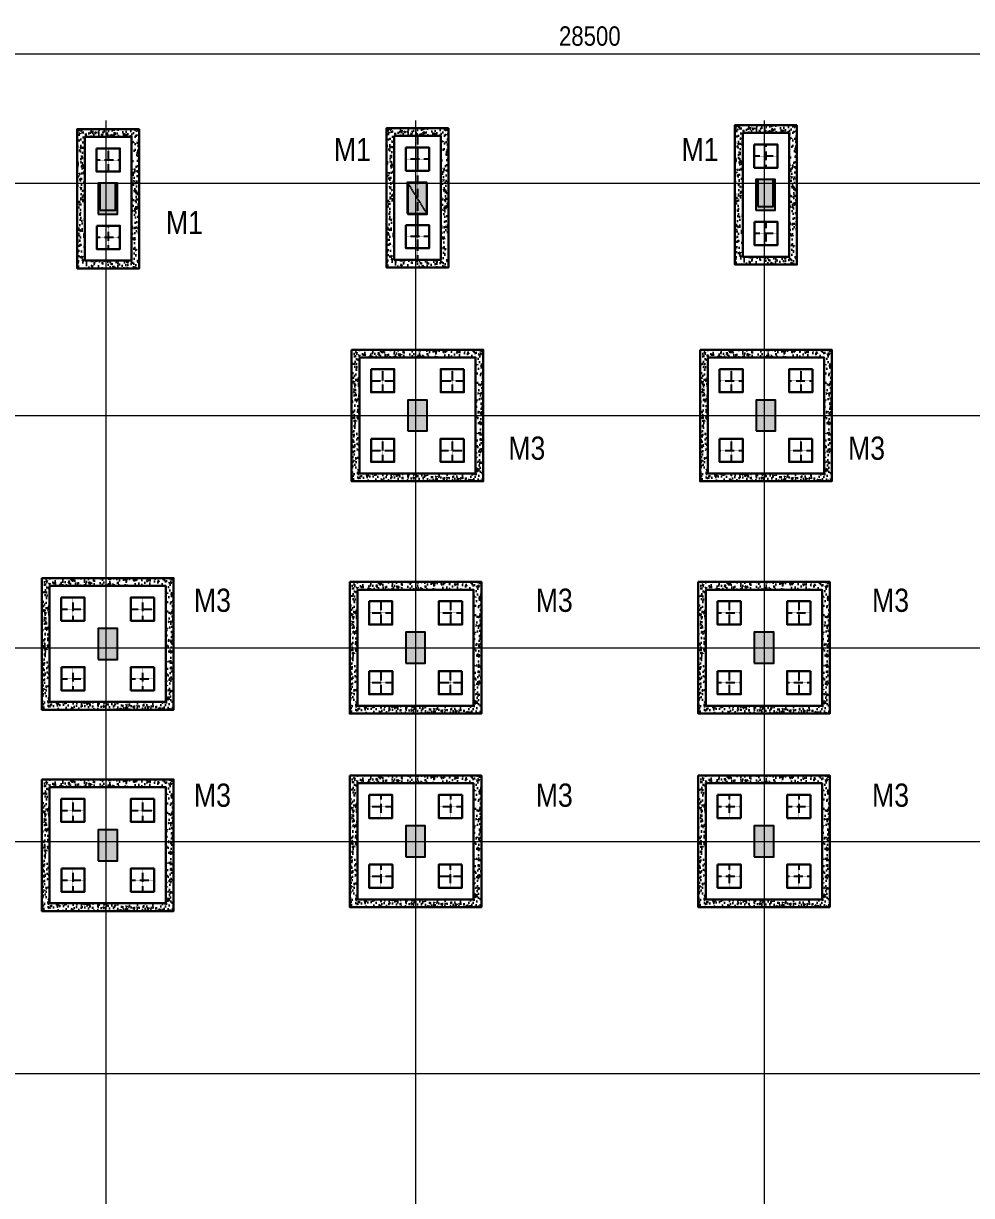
# Model space of a CAD drawing. Header units: inches. Extents: x -995865 to -814036, y 3430062 to 3602072.
# Drawn here: x -839388 to -827144, y 3498705 to 3513844 of the extents above; entities that cross this region are included whole.
import ezdxf

# ---------------------------------------------------------------- set-up
doc = ezdxf.new("R2010")
doc.units = ezdxf.units.IN
doc.header["$LTSCALE"] = 2.8
doc.header["$MEASUREMENT"] = 0
doc.linetypes.add('CENTERX2', pattern=[4, 2.5, -0.5, 0.5, -0.5])
doc.linetypes.add('DASHEDX2', pattern=[1.5, 1, -0.5])
for name, color, linetype, lineweight in [('5.TRUC', 1, 'CENTERX2', 13), ('duongkichthuoc', 4, 'Continuous', 13), ('NET BAO', 4, 'Continuous', 30)]:
    doc.layers.add(name, color=color, linetype=linetype, lineweight=lineweight)
for name, color, linetype in [('cot', 1, 'Continuous'), ('NETDUTDUT', 3, 'DASHEDX2'), ('text', 3, 'Continuous')]:
    doc.layers.add(name, color=color, linetype=linetype)
doc.styles.add('Helve-Condense', font='VHELVCN0.TTF')
doc.dimstyles.new('TL100', dxfattribs={"dimscale": 100, "dimtxt": 2.5, "dimasz": 2, "dimexe": 2, "dimexo": 1, "dimgap": 1, "dimtad": 1, "dimdec": 0, "dimzin": 0, "dimdsep": 46, "dimtxsty": 'Helve-Condense', "dimblk": 'ARCHTICK', "dimcen": 2, "dimdle": 2, "dimclrd": 256, "dimclre": 256, "dimclrt": 7, "dimadec": 0, "dimazin": 0, "dimtfac": 0.004, "dimtdec": 0, "dimtmove": 2, "dimatfit": 3, "dimfxl": 1, "dimtolj": 1, "dimtzin": 0, "dimlwd": 9, "dimlwe": 20, "dimarcsym": 1})

# ---------------------------------------------------------------- blocks, each defined once
blk = doc.blocks.new('_ArchTick')
at = {"color": 0, "linetype": 'ByBlock', "const_width": 0.15}
blk.add_lwpolyline([(-0.5, -0.5), (0.5, 0.5)], dxfattribs=at)
blk = doc.blocks.new('*D1065')
at = {"layer": 'DEFPOINTS', "color": 0}
for p in [(-817824, 3513452), (-846324, 3512304), (-817824, 3512304)]:
    blk.add_point(p, dxfattribs=at)
at = {"layer": 'duongkichthuoc', "linetype": 'Continuous', "lineweight": 20}
for p, q in [((-846324, 3512404), (-846324, 3513652)), ((-817824, 3512404), (-817824, 3513652))]:
    blk.add_line(p, q, dxfattribs=at)
at = {"layer": 'duongkichthuoc', "linetype": 'Continuous', "lineweight": 9}
blk.add_line((-846524, 3513452), (-817624, 3513452), dxfattribs=at)
at = {"layer": 'duongkichthuoc', "lineweight": 9, "xscale": 200, "yscale": 200, "zscale": 200, "rotation": 180}
blk.add_blockref('_ArchTick', (-846324, 3513452), dxfattribs=at)
at = {"layer": 'duongkichthuoc', "lineweight": 9, "xscale": 200, "yscale": 200, "zscale": 200}
blk.add_blockref('_ArchTick', (-817824, 3513452), dxfattribs=at)
at = {"layer": 'duongkichthuoc', "color": 7, "insert": (-832074, 3513679), "char_height": 250, "attachment_point": 5, "style": 'Helve-Condense'}
blk.add_mtext('\\A1;28500', dxfattribs=at)

msp = doc.modelspace()

# ---------------------------------------------------------------- hatches: boundary and pattern name
at = {"layer": 'cot'}
for points in [[(-838424.3, 3511379.7), (-838174.3, 3511379.7), (-838174.3, 3511779.7), (-838424.3, 3511779.7)], [(-838399.3, 3511429.7), (-838199.3, 3511429.7), (-838199.3, 3511779.7), (-838399.3, 3511779.7)], [(-834430.6, 3511389.9), (-834180.6, 3511389.9), (-834180.6, 3511789.9), (-834430.6, 3511789.9)], [(-834424.3, 3511379.7), (-834174.3, 3511379.7), (-834174.3, 3511779.7), (-834424.3, 3511779.7)], [(-834405.6, 3511439.9), (-834205.6, 3511439.9), (-834205.6, 3511789.9), (-834405.6, 3511789.9)], [(-829930.6, 3511429.9), (-829680.6, 3511429.9), (-829680.6, 3511829.9), (-829930.6, 3511829.9)], [(-834424.3, 3508579.7), (-834174.3, 3508579.7), (-834174.3, 3508979.7), (-834424.3, 3508979.7)], [(-829924.3, 3508579.7), (-829674.3, 3508579.7), (-829674.3, 3508979.7), (-829924.3, 3508979.7)], [(-838424.3, 3505629.7), (-838174.3, 3505629.7), (-838174.3, 3506029.7), (-838424.3, 3506029.7)], [(-834449.3, 3505579.7), (-834199.3, 3505579.7), (-834199.3, 3505979.7), (-834449.3, 3505979.7)], [(-829949.3, 3505579.7), (-829699.3, 3505579.7), (-829699.3, 3505979.7), (-829949.3, 3505979.7)], [(-838424.3, 3503029.7), (-838174.3, 3503029.7), (-838174.3, 3503429.7), (-838424.3, 3503429.7)], [(-838424.3, 3503029.7), (-838174.3, 3503029.7), (-838174.3, 3503429.7), (-838424.3, 3503429.7)], [(-834449.3, 3503079.7), (-834199.3, 3503079.7), (-834199.3, 3503479.7), (-834449.3, 3503479.7)], [(-829949.3, 3503079.7), (-829699.3, 3503079.7), (-829699.3, 3503479.7), (-829949.3, 3503479.7)]]:
    msp.add_hatch(color=256, dxfattribs=at).paths.add_polyline_path(points)
at = {"layer": 'NET BAO'}
h = msp.add_hatch(dxfattribs=at)
h.set_pattern_fill('AR-CONC', color=256, scale=20, style=0)
h.set_pattern_definition([(50, (20082.43, 4283.61), (143.4520365, -12.550427), [15, -165]), (355, (20082.43, 4283.61), (-27.750267, 150.438427), [12, -132]), (100.4514, (20094.39, 4282.57), (115.7018763, 137.8879084), [12.748038, -140.2284224]), (46.1842, (20082.43, 4323.61), (213.44821, -33.103803), [22.5, -247.5]), (96.6356, (20100.22, 4320.85), (186.932541, 194.823574), [19.122058, -210.3426]), (351.1842, (20082.43, 4323.61), (186.932389, 194.82372), [18, -198]), (21, (20102.43, 4313.61), (119.3814104, -80.523778), [15, -165]), (326, (20102.43, 4313.61), (48.6630664, 145.030009), [12, -132]), (71.4514, (20112.38, 4306.9), (168.0445257, 64.5060993), [12.748038, -140.2284224]), (37.5, (20082.43, 4283.613), (2.43197106, 66.5787708), [0, -130.4, 0, -134, 0, -132.5]), (7.5, (20082.43, 4283.61), (52.6139075, 78.8823424), [0, -76.4, 0, -127.4, 0, -50.5]), (327.5, (20037.83, 4283.613), (106.7644872, -4.51097435), [0, -50, 0, -156, 0, -207]), (317.5, (20017.83, 4283.61), (116.6372339, 20.0209965), [0, -65, 0, -103.6, 0, -147])])
h.paths.add_polyline_path([(-834699.3, 3512489.9), (-834699.3, 3511589.9), (-834599.3, 3511589.9), (-834599.3, 3512389.9), (-833999.3, 3512389.9), (-833999.3, 3511589.9), (-833899.3, 3511589.9), (-833899.3, 3512489.9)])
h.paths.add_polyline_path([(-833899.3, 3511589.9), (-833999.3, 3511589.9), (-833999.3, 3510789.9), (-834599.3, 3510789.9), (-834599.3, 3511589.9), (-834699.3, 3511589.9), (-834699.3, 3510689.9), (-833899.3, 3510689.9)])
h = msp.add_hatch(dxfattribs=at)
h.set_pattern_fill('AR-CONC', color=256, scale=20, style=0)
h.set_pattern_definition([(50, (24582.43, 4323.61), (143.4520365, -12.550427), [15, -165]), (355, (24582.43, 4323.61), (-27.750267, 150.438427), [12, -132]), (100.4514, (24594.39, 4322.57), (115.7018763, 137.8879084), [12.748038, -140.2284224]), (46.1842, (24582.43, 4363.61), (213.44821, -33.103803), [22.5, -247.5]), (96.6356, (24600.22, 4360.85), (186.932541, 194.823574), [19.122058, -210.3426]), (351.1842, (24582.43, 4363.61), (186.932389, 194.82372), [18, -198]), (21, (24602.43, 4353.61), (119.3814104, -80.523778), [15, -165]), (326, (24602.43, 4353.61), (48.6630664, 145.030009), [12, -132]), (71.4514, (24612.38, 4346.9), (168.0445257, 64.5060993), [12.748038, -140.2284224]), (37.5, (24582.43, 4323.613), (2.43197106, 66.5787708), [0, -130.4, 0, -134, 0, -132.5]), (7.5, (24582.43, 4323.61), (52.6139075, 78.8823424), [0, -76.4, 0, -127.4, 0, -50.5]), (327.5, (24537.83, 4323.613), (106.7644872, -4.51097435), [0, -50, 0, -156, 0, -207]), (317.5, (24517.83, 4323.61), (116.6372339, 20.0209965), [0, -65, 0, -103.6, 0, -147])])
h.paths.add_polyline_path([(-830199.3, 3512529.9), (-830199.3, 3511629.9), (-830099.3, 3511629.9), (-830099.3, 3512429.9), (-829499.3, 3512429.9), (-829499.3, 3511629.9), (-829399.3, 3511629.9), (-829399.3, 3512529.9)])
h.paths.add_polyline_path([(-829399.3, 3511629.9), (-829499.3, 3511629.9), (-829499.3, 3510829.9), (-830099.3, 3510829.9), (-830099.3, 3511629.9), (-830199.3, 3511629.9), (-830199.3, 3510729.9), (-829399.3, 3510729.9)])
h = msp.add_hatch(dxfattribs=at)
h.set_pattern_fill('AR-CONC', color=256, scale=20, style=0)
h.set_pattern_definition([(50, (16088.79, 4273.45), (143.4520365, -12.550427), [15, -165]), (355, (16088.79, 4273.45), (-27.750267, 150.438427), [12, -132]), (100.4514, (16100.74, 4272.4), (115.7018763, 137.8879084), [12.748038, -140.2284224]), (46.1842, (16088.79, 4313.45), (213.44821, -33.103803), [22.5, -247.5]), (96.6356, (16106.57, 4310.69), (186.932541, 194.823574), [19.122058, -210.3426]), (351.1842, (16088.79, 4313.45), (186.932389, 194.82372), [18, -198]), (21, (16108.79, 4303.45), (119.3814104, -80.523778), [15, -165]), (326, (16108.79, 4303.45), (48.6630664, 145.030009), [12, -132]), (71.4514, (16118.73, 4296.74), (168.0445257, 64.5060993), [12.748038, -140.2284224]), (37.5, (16088.786, 4273.446), (2.43197106, 66.5787708), [0, -130.4, 0, -134, 0, -132.5]), (7.5, (16088.786, 4273.446), (52.6139075, 78.8823424), [0, -76.4, 0, -127.4, 0, -50.5]), (327.5, (16044.186, 4273.446), (106.7644872, -4.51097435), [0, -50, 0, -156, 0, -207]), (317.5, (16024.19, 4273.45), (116.6372339, 20.0209965), [0, -65, 0, -103.6, 0, -147])])
h.paths.add_polyline_path([(-838692.9, 3512479.7), (-838692.9, 3511579.7), (-838592.9, 3511579.7), (-838592.9, 3512379.7), (-837992.9, 3512379.7), (-837992.9, 3511579.7), (-837892.9, 3511579.7), (-837892.9, 3512479.7)])
h.paths.add_polyline_path([(-837892.9, 3511579.7), (-837992.9, 3511579.7), (-837992.9, 3510779.7), (-838592.9, 3510779.7), (-838592.9, 3511579.7), (-838692.9, 3511579.7), (-838692.9, 3510679.7), (-837892.9, 3510679.7)])
h = msp.add_hatch(dxfattribs=at)
h.set_pattern_fill('AR-CONC', color=256, scale=20, style=0)
h.set_pattern_definition([(50, (6655.48, 20713.96), (143.4520365, -12.550427), [15, -165]), (355, (6655.48, 20713.96), (-27.750267, 150.438427), [12, -132]), (100.4514, (6667.44, 20712.91), (115.7018763, 137.8879084), [12.748038, -140.2284224]), (46.1842, (6655.48, 20753.96), (213.44821, -33.103803), [22.5, -247.5]), (96.6356, (6673.27, 20751.2), (186.932541, 194.823574), [19.122058, -210.3426]), (351.1842, (6655.48, 20753.96), (186.932389, 194.82372), [18, -198]), (21, (6675.48, 20743.96), (119.3814104, -80.523778), [15, -165]), (326, (6675.48, 20743.96), (48.6630664, 145.030009), [12, -132]), (71.4514, (6685.43, 20737.25), (168.0445257, 64.5060993), [12.748038, -140.2284224]), (37.5, (6655.48, 20713.96), (2.4319711, 66.5787708), [0, -130.4, 0, -134, 0, -132.5]), (7.5, (6655.48, 20713.96), (52.6139075, 78.8823424), [0, -76.4, 0, -127.4, 0, -50.5]), (327.5, (6610.88, 20713.96), (106.7644872, -4.51097435), [0, -50, 0, -156, 0, -207]), (317.5, (6590.88, 20713.96), (116.6372339, 20.0209965), [0, -65, 0, -103.6, 0, -147])])
h.paths.add_polyline_path([(-835149.3, 3507929.7), (-833449.3, 3507929.7), (-833449.3, 3509629.7), (-835149.3, 3509629.7)])
h.paths.add_polyline_path([(-835049.3, 3508029.7), (-833549.3, 3508029.7), (-833549.3, 3509529.7), (-835049.3, 3509529.7)], flags=16)
h = msp.add_hatch(dxfattribs=at)
h.set_pattern_fill('AR-CONC', color=256, scale=20, style=0)
h.set_pattern_definition([(50, (11155.48, 20713.96), (143.4520365, -12.550427), [15, -165]), (355, (11155.48, 20713.96), (-27.750267, 150.438427), [12, -132]), (100.4514, (11167.44, 20712.91), (115.7018763, 137.8879084), [12.748038, -140.2284224]), (46.1842, (11155.48, 20753.96), (213.44821, -33.103803), [22.5, -247.5]), (96.6356, (11173.27, 20751.2), (186.932541, 194.823574), [19.122058, -210.3426]), (351.1842, (11155.48, 20753.96), (186.932389, 194.82372), [18, -198]), (21, (11175.48, 20743.96), (119.3814104, -80.523778), [15, -165]), (326, (11175.48, 20743.96), (48.6630664, 145.030009), [12, -132]), (71.4514, (11185.43, 20737.25), (168.0445257, 64.5060993), [12.748038, -140.2284224]), (37.5, (11155.48, 20713.96), (2.4319711, 66.5787708), [0, -130.4, 0, -134, 0, -132.5]), (7.5, (11155.48, 20713.96), (52.6139075, 78.8823424), [0, -76.4, 0, -127.4, 0, -50.5]), (327.5, (11110.88, 20713.96), (106.7644872, -4.51097435), [0, -50, 0, -156, 0, -207]), (317.5, (11090.88, 20713.96), (116.6372339, 20.0209965), [0, -65, 0, -103.6, 0, -147])])
h.paths.add_polyline_path([(-830649.3, 3507929.7), (-828949.3, 3507929.7), (-828949.3, 3509629.7), (-830649.3, 3509629.7)])
h.paths.add_polyline_path([(-830549.3, 3508029.7), (-829049.3, 3508029.7), (-829049.3, 3509529.7), (-830549.3, 3509529.7)], flags=16)
h = msp.add_hatch(dxfattribs=at)
h.set_pattern_fill('AR-CONC', color=256, scale=20, style=0)
h.set_pattern_definition([(50, (2655.48, 17763.96), (143.4520365, -12.550427), [15, -165]), (355, (2655.48, 17763.96), (-27.750267, 150.438427), [12, -132]), (100.4514, (2667.44, 17762.91), (115.7018763, 137.8879084), [12.748038, -140.2284224]), (46.1842, (2655.48, 17803.96), (213.44821, -33.103803), [22.5, -247.5]), (96.6356, (2673.27, 17801.2), (186.932541, 194.823574), [19.122058, -210.3426]), (351.1842, (2655.48, 17803.96), (186.932389, 194.82372), [18, -198]), (21, (2675.48, 17793.96), (119.3814104, -80.523778), [15, -165]), (326, (2675.48, 17793.96), (48.6630664, 145.030009), [12, -132]), (71.4514, (2685.43, 17787.25), (168.0445257, 64.5060993), [12.748038, -140.2284224]), (37.5, (2655.48, 17763.96), (2.4319711, 66.5787708), [0, -130.4, 0, -134, 0, -132.5]), (7.5, (2655.48, 17763.96), (52.6139075, 78.8823424), [0, -76.4, 0, -127.4, 0, -50.5]), (327.5, (2610.88, 17763.96), (106.7644872, -4.51097435), [0, -50, 0, -156, 0, -207]), (317.5, (2590.88, 17763.96), (116.6372339, 20.0209965), [0, -65, 0, -103.6, 0, -147])])
h.paths.add_polyline_path([(-839149.3, 3504979.7), (-837449.3, 3504979.7), (-837449.3, 3506679.7), (-839149.3, 3506679.7)])
h.paths.add_polyline_path([(-839049.3, 3505079.7), (-837549.3, 3505079.7), (-837549.3, 3506579.7), (-839049.3, 3506579.7)], flags=16)
h = msp.add_hatch(dxfattribs=at)
h.set_pattern_fill('AR-CONC', color=256, scale=20, style=0)
h.set_pattern_definition([(50, (6630.48, 17713.96), (143.4520365, -12.550427), [15, -165]), (355, (6630.48, 17713.96), (-27.750267, 150.438427), [12, -132]), (100.4514, (6642.44, 17712.91), (115.7018763, 137.8879084), [12.748038, -140.2284224]), (46.1842, (6630.48, 17753.96), (213.44821, -33.103803), [22.5, -247.5]), (96.6356, (6648.27, 17751.2), (186.932541, 194.823574), [19.122058, -210.3426]), (351.1842, (6630.48, 17753.96), (186.932389, 194.82372), [18, -198]), (21, (6650.48, 17743.96), (119.3814104, -80.523778), [15, -165]), (326, (6650.48, 17743.96), (48.6630664, 145.030009), [12, -132]), (71.4514, (6660.43, 17737.25), (168.0445257, 64.5060993), [12.748038, -140.2284224]), (37.5, (6630.48, 17713.96), (2.4319711, 66.5787708), [0, -130.4, 0, -134, 0, -132.5]), (7.5, (6630.48, 17713.96), (52.6139075, 78.8823424), [0, -76.4, 0, -127.4, 0, -50.5]), (327.5, (6585.88, 17713.96), (106.7644872, -4.51097435), [0, -50, 0, -156, 0, -207]), (317.5, (6565.88, 17713.96), (116.6372339, 20.0209965), [0, -65, 0, -103.6, 0, -147])])
h.paths.add_polyline_path([(-835174.3, 3504929.7), (-833474.3, 3504929.7), (-833474.3, 3506629.7), (-835174.3, 3506629.7)])
h.paths.add_polyline_path([(-835074.3, 3505029.7), (-833574.3, 3505029.7), (-833574.3, 3506529.7), (-835074.3, 3506529.7)], flags=16)
h = msp.add_hatch(dxfattribs=at)
h.set_pattern_fill('AR-CONC', color=256, scale=20, style=0)
h.set_pattern_definition([(50, (11130.48, 17713.96), (143.4520365, -12.550427), [15, -165]), (355, (11130.48, 17713.96), (-27.750267, 150.438427), [12, -132]), (100.4514, (11142.44, 17712.91), (115.7018763, 137.8879084), [12.748038, -140.2284224]), (46.1842, (11130.48, 17753.96), (213.44821, -33.103803), [22.5, -247.5]), (96.6356, (11148.27, 17751.2), (186.932541, 194.823574), [19.122058, -210.3426]), (351.1842, (11130.48, 17753.96), (186.932389, 194.82372), [18, -198]), (21, (11150.48, 17743.96), (119.3814104, -80.523778), [15, -165]), (326, (11150.48, 17743.96), (48.6630664, 145.030009), [12, -132]), (71.4514, (11160.43, 17737.25), (168.0445257, 64.5060993), [12.748038, -140.2284224]), (37.5, (11130.48, 17713.96), (2.4319711, 66.5787708), [0, -130.4, 0, -134, 0, -132.5]), (7.5, (11130.48, 17713.96), (52.6139075, 78.8823424), [0, -76.4, 0, -127.4, 0, -50.5]), (327.5, (11085.88, 17713.96), (106.7644872, -4.51097435), [0, -50, 0, -156, 0, -207]), (317.5, (11065.88, 17713.96), (116.6372339, 20.0209965), [0, -65, 0, -103.6, 0, -147])])
h.paths.add_polyline_path([(-830674.3, 3504929.7), (-828974.3, 3504929.7), (-828974.3, 3506629.7), (-830674.3, 3506629.7)])
h.paths.add_polyline_path([(-830574.3, 3505029.7), (-829074.3, 3505029.7), (-829074.3, 3506529.7), (-830574.3, 3506529.7)], flags=16)
h = msp.add_hatch(dxfattribs=at)
h.set_pattern_fill('AR-CONC', color=256, scale=20, style=0)
h.set_pattern_definition([(50, (2655.48, 15163.96), (143.4520365, -12.550427), [15, -165]), (355, (2655.48, 15163.96), (-27.750267, 150.438427), [12, -132]), (100.4514, (2667.44, 15162.91), (115.7018763, 137.8879084), [12.748038, -140.2284224]), (46.1842, (2655.48, 15203.96), (213.44821, -33.103803), [22.5, -247.5]), (96.6356, (2673.27, 15201.2), (186.932541, 194.823574), [19.122058, -210.3426]), (351.1842, (2655.48, 15203.96), (186.932389, 194.82372), [18, -198]), (21, (2675.48, 15193.96), (119.3814104, -80.523778), [15, -165]), (326, (2675.48, 15193.96), (48.6630664, 145.030009), [12, -132]), (71.4514, (2685.43, 15187.25), (168.0445257, 64.5060993), [12.748038, -140.2284224]), (37.5, (2655.48, 15163.96), (2.4319711, 66.5787708), [0, -130.4, 0, -134, 0, -132.5]), (7.5, (2655.48, 15163.96), (52.6139075, 78.8823424), [0, -76.4, 0, -127.4, 0, -50.5]), (327.5, (2610.88, 15163.96), (106.7644872, -4.51097435), [0, -50, 0, -156, 0, -207]), (317.5, (2590.88, 15163.96), (116.6372339, 20.0209965), [0, -65, 0, -103.6, 0, -147])])
h.paths.add_polyline_path([(-839149.3, 3502379.7), (-837449.3, 3502379.7), (-837449.3, 3504079.7), (-839149.3, 3504079.7)])
h.paths.add_polyline_path([(-839049.3, 3502479.7), (-837549.3, 3502479.7), (-837549.3, 3503979.7), (-839049.3, 3503979.7)], flags=16)
h = msp.add_hatch(dxfattribs=at)
h.set_pattern_fill('AR-CONC', color=256, scale=20, style=0)
h.set_pattern_definition([(50, (6630.48, 15213.96), (143.4520365, -12.550427), [15, -165]), (355, (6630.48, 15213.96), (-27.750267, 150.438427), [12, -132]), (100.4514, (6642.44, 15212.91), (115.7018763, 137.8879084), [12.748038, -140.2284224]), (46.1842, (6630.48, 15253.96), (213.44821, -33.103803), [22.5, -247.5]), (96.6356, (6648.27, 15251.2), (186.932541, 194.823574), [19.122058, -210.3426]), (351.1842, (6630.48, 15253.96), (186.932389, 194.82372), [18, -198]), (21, (6650.48, 15243.96), (119.3814104, -80.523778), [15, -165]), (326, (6650.48, 15243.96), (48.6630664, 145.030009), [12, -132]), (71.4514, (6660.43, 15237.25), (168.0445257, 64.5060993), [12.748038, -140.2284224]), (37.5, (6630.48, 15213.96), (2.4319711, 66.5787708), [0, -130.4, 0, -134, 0, -132.5]), (7.5, (6630.48, 15213.96), (52.6139075, 78.8823424), [0, -76.4, 0, -127.4, 0, -50.5]), (327.5, (6585.88, 15213.96), (106.7644872, -4.51097435), [0, -50, 0, -156, 0, -207]), (317.5, (6565.88, 15213.96), (116.6372339, 20.0209965), [0, -65, 0, -103.6, 0, -147])])
h.paths.add_polyline_path([(-835174.3, 3502429.7), (-833474.3, 3502429.7), (-833474.3, 3504129.7), (-835174.3, 3504129.7)])
h.paths.add_polyline_path([(-835074.3, 3502529.7), (-833574.3, 3502529.7), (-833574.3, 3504029.7), (-835074.3, 3504029.7)], flags=16)
h = msp.add_hatch(dxfattribs=at)
h.set_pattern_fill('AR-CONC', color=256, scale=20, style=0)
h.set_pattern_definition([(50, (11130.48, 15213.96), (143.4520365, -12.550427), [15, -165]), (355, (11130.48, 15213.96), (-27.750267, 150.438427), [12, -132]), (100.4514, (11142.44, 15212.91), (115.7018763, 137.8879084), [12.748038, -140.2284224]), (46.1842, (11130.48, 15253.96), (213.44821, -33.103803), [22.5, -247.5]), (96.6356, (11148.27, 15251.2), (186.932541, 194.823574), [19.122058, -210.3426]), (351.1842, (11130.48, 15253.96), (186.932389, 194.82372), [18, -198]), (21, (11150.48, 15243.96), (119.3814104, -80.523778), [15, -165]), (326, (11150.48, 15243.96), (48.6630664, 145.030009), [12, -132]), (71.4514, (11160.43, 15237.25), (168.0445257, 64.5060993), [12.748038, -140.2284224]), (37.5, (11130.48, 15213.96), (2.4319711, 66.5787708), [0, -130.4, 0, -134, 0, -132.5]), (7.5, (11130.48, 15213.96), (52.6139075, 78.8823424), [0, -76.4, 0, -127.4, 0, -50.5]), (327.5, (11085.88, 15213.96), (106.7644872, -4.51097435), [0, -50, 0, -156, 0, -207]), (317.5, (11065.88, 15213.96), (116.6372339, 20.0209965), [0, -65, 0, -103.6, 0, -147])])
h.paths.add_polyline_path([(-830674.3, 3502429.7), (-828974.3, 3502429.7), (-828974.3, 3504129.7), (-830674.3, 3504129.7)])
h.paths.add_polyline_path([(-830574.3, 3502529.7), (-829074.3, 3502529.7), (-829074.3, 3504029.7), (-830574.3, 3504029.7)], flags=16)

# ---------------------------------------------------------------- linework, layer by layer
at = {"layer": '5.TRUC'}
for points in [[(-838324.3, 3512588.3), (-838324.3, 3486074)], [(-834324.3, 3512588.3), (-834324.3, 3486197.7)], [(-829824.3, 3512588.3), (-829824.3, 3486121.6)], [(-849726.5, 3511779.7), (-814392.8, 3511779.7)], [(-849792, 3508779.7), (-814458.3, 3508779.7)], [(-849726.5, 3505779.7), (-814392.8, 3505779.7)], [(-849726.5, 3503279.7), (-814392.8, 3503279.7)], [(-849726.5, 3500279.7), (-814392.8, 3500279.7)]]:
    msp.add_lwpolyline(points, dxfattribs=at)
at = {"layer": 'cot'}
for points in [[(-838424.3, 3511379.7), (-838174.3, 3511379.7), (-838174.3, 3511779.7), (-838424.3, 3511779.7)], [(-838399.3, 3511429.7), (-838199.3, 3511429.7), (-838199.3, 3511779.7), (-838399.3, 3511779.7)], [(-834430.6, 3511389.9), (-834180.6, 3511389.9), (-834180.6, 3511789.9), (-834430.6, 3511789.9)], [(-834424.3, 3511379.7), (-834174.3, 3511379.7), (-834174.3, 3511779.7), (-834424.3, 3511779.7)], [(-829930.6, 3511429.9), (-829680.6, 3511429.9), (-829680.6, 3511829.9), (-829930.6, 3511829.9)], [(-829905.6, 3511479.9), (-829705.6, 3511479.9), (-829705.6, 3511829.9), (-829905.6, 3511829.9)], [(-834424.3, 3508579.7), (-834174.3, 3508579.7), (-834174.3, 3508979.7), (-834424.3, 3508979.7)], [(-829924.3, 3508579.7), (-829674.3, 3508579.7), (-829674.3, 3508979.7), (-829924.3, 3508979.7)], [(-838424.3, 3505629.7), (-838174.3, 3505629.7), (-838174.3, 3506029.7), (-838424.3, 3506029.7)], [(-834449.3, 3505579.7), (-834199.3, 3505579.7), (-834199.3, 3505979.7), (-834449.3, 3505979.7)], [(-829949.3, 3505579.7), (-829699.3, 3505579.7), (-829699.3, 3505979.7), (-829949.3, 3505979.7)], [(-838424.3, 3503029.7), (-838174.3, 3503029.7), (-838174.3, 3503429.7), (-838424.3, 3503429.7)], [(-838424.3, 3503029.7), (-838174.3, 3503029.7), (-838174.3, 3503429.7), (-838424.3, 3503429.7)], [(-834449.3, 3503079.7), (-834199.3, 3503079.7), (-834199.3, 3503479.7), (-834449.3, 3503479.7)], [(-829949.3, 3503079.7), (-829699.3, 3503079.7), (-829699.3, 3503479.7), (-829949.3, 3503479.7)]]:
    msp.add_lwpolyline(points, close=True, dxfattribs=at)
at = {"layer": 'NET BAO'}
for p, q in [((-833449.3, 3509629.7), (-835149.3, 3509629.7)), ((-835149.3, 3509629.7), (-835149.3, 3507929.7)), ((-833449.3, 3509629.7), (-833449.3, 3507929.7)), ((-828949.3, 3509629.7), (-830649.3, 3509629.7)), ((-830649.3, 3509629.7), (-830649.3, 3507929.7)), ((-828949.3, 3509629.7), (-828949.3, 3507929.7)), ((-833549.3, 3509529.7), (-835049.3, 3509529.7)), ((-835049.3, 3509529.7), (-835049.3, 3508029.7)), ((-833549.3, 3508029.7), (-833549.3, 3509529.7)), ((-833549.3, 3509529.7), (-833549.3, 3508029.7)), ((-829049.3, 3509529.7), (-830549.3, 3509529.7)), ((-830549.3, 3509529.7), (-830549.3, 3508029.7)), ((-829049.3, 3508029.7), (-829049.3, 3509529.7)), ((-829049.3, 3509529.7), (-829049.3, 3508029.7)), ((-835049.3, 3508029.7), (-833549.3, 3508029.7)), ((-830549.3, 3508029.7), (-829049.3, 3508029.7)), ((-835149.3, 3507929.7), (-833449.3, 3507929.7)), ((-830649.3, 3507929.7), (-828949.3, 3507929.7)), ((-837449.3, 3506679.7), (-839149.3, 3506679.7)), ((-839149.3, 3506679.7), (-839149.3, 3504979.7)), ((-837549.3, 3506579.7), (-839049.3, 3506579.7)), ((-839049.3, 3506579.7), (-839049.3, 3505079.7)), ((-837549.3, 3505079.7), (-837549.3, 3506579.7)), ((-837549.3, 3506579.7), (-837549.3, 3505079.7)), ((-837449.3, 3506679.7), (-837449.3, 3504979.7)), ((-833474.3, 3506629.7), (-835174.3, 3506629.7)), ((-835174.3, 3506629.7), (-835174.3, 3504929.7)), ((-833474.3, 3506629.7), (-833474.3, 3504929.7)), ((-828974.3, 3506629.7), (-830674.3, 3506629.7)), ((-830674.3, 3506629.7), (-830674.3, 3504929.7)), ((-828974.3, 3506629.7), (-828974.3, 3504929.7)), ((-833574.3, 3506529.7), (-835074.3, 3506529.7)), ((-835074.3, 3506529.7), (-835074.3, 3505029.7)), ((-833574.3, 3505029.7), (-833574.3, 3506529.7)), ((-833574.3, 3506529.7), (-833574.3, 3505029.7)), ((-829074.3, 3506529.7), (-830574.3, 3506529.7)), ((-830574.3, 3506529.7), (-830574.3, 3505029.7)), ((-829074.3, 3505029.7), (-829074.3, 3506529.7)), ((-829074.3, 3506529.7), (-829074.3, 3505029.7)), ((-839049.3, 3505079.7), (-837549.3, 3505079.7)), ((-839149.3, 3504979.7), (-837449.3, 3504979.7)), ((-835174.3, 3504929.7), (-833474.3, 3504929.7)), ((-835074.3, 3505029.7), (-833574.3, 3505029.7)), ((-830674.3, 3504929.7), (-828974.3, 3504929.7)), ((-830574.3, 3505029.7), (-829074.3, 3505029.7)), ((-837449.3, 3504079.7), (-839149.3, 3504079.7)), ((-839149.3, 3504079.7), (-839149.3, 3502379.7)), ((-837449.3, 3504079.7), (-837449.3, 3502379.7)), ((-833474.3, 3504129.7), (-835174.3, 3504129.7)), ((-835174.3, 3504129.7), (-835174.3, 3502429.7)), ((-833574.3, 3504029.7), (-835074.3, 3504029.7)), ((-835074.3, 3504029.7), (-835074.3, 3502529.7)), ((-833574.3, 3502529.7), (-833574.3, 3504029.7)), ((-833574.3, 3504029.7), (-833574.3, 3502529.7)), ((-833474.3, 3504129.7), (-833474.3, 3502429.7)), ((-828974.3, 3504129.7), (-830674.3, 3504129.7)), ((-830674.3, 3504129.7), (-830674.3, 3502429.7)), ((-829074.3, 3504029.7), (-830574.3, 3504029.7)), ((-830574.3, 3504029.7), (-830574.3, 3502529.7)), ((-829074.3, 3502529.7), (-829074.3, 3504029.7)), ((-829074.3, 3504029.7), (-829074.3, 3502529.7)), ((-828974.3, 3504129.7), (-828974.3, 3502429.7)), ((-837549.3, 3503979.7), (-839049.3, 3503979.7)), ((-839049.3, 3503979.7), (-839049.3, 3502479.7)), ((-837549.3, 3502479.7), (-837549.3, 3503979.7)), ((-837549.3, 3503979.7), (-837549.3, 3502479.7)), ((-835074.3, 3502529.7), (-833574.3, 3502529.7)), ((-830574.3, 3502529.7), (-829074.3, 3502529.7)), ((-839149.3, 3502379.7), (-837449.3, 3502379.7)), ((-839049.3, 3502479.7), (-837549.3, 3502479.7)), ((-835174.3, 3502429.7), (-833474.3, 3502429.7)), ((-830674.3, 3502429.7), (-828974.3, 3502429.7))]:
    msp.add_line(p, q, dxfattribs=at)
for points in [[(-833899.3, 3512489.9), (-834699.3, 3512489.9), (-834699.3, 3510689.9), (-833899.3, 3510689.9)], [(-829399.3, 3512529.9), (-830199.3, 3512529.9), (-830199.3, 3510729.9), (-829399.3, 3510729.9)], [(-837892.9, 3512479.7), (-838692.9, 3512479.7), (-838692.9, 3510679.7), (-837892.9, 3510679.7)], [(-837992.9, 3512379.7), (-838592.9, 3512379.7), (-838592.9, 3510779.7), (-837992.9, 3510779.7)], [(-833999.3, 3512389.9), (-834599.3, 3512389.9), (-834599.3, 3510789.9), (-833999.3, 3510789.9)], [(-829499.3, 3512429.9), (-830099.3, 3512429.9), (-830099.3, 3510829.9), (-829499.3, 3510829.9)], [(-835149.3, 3509629.7), (-833449.3, 3509629.7), (-833449.3, 3507929.7), (-835149.3, 3507929.7)], [(-830649.3, 3509629.7), (-828949.3, 3509629.7), (-828949.3, 3507929.7), (-830649.3, 3507929.7)], [(-835049.3, 3509529.7), (-833549.3, 3509529.7), (-833549.3, 3508029.7), (-835049.3, 3508029.7)], [(-830549.3, 3509529.7), (-829049.3, 3509529.7), (-829049.3, 3508029.7), (-830549.3, 3508029.7)], [(-839149.3, 3506679.7), (-837449.3, 3506679.7), (-837449.3, 3504979.7), (-839149.3, 3504979.7)], [(-839049.3, 3506579.7), (-837549.3, 3506579.7), (-837549.3, 3505079.7), (-839049.3, 3505079.7)], [(-835174.3, 3506629.7), (-833474.3, 3506629.7), (-833474.3, 3504929.7), (-835174.3, 3504929.7)], [(-830674.3, 3506629.7), (-828974.3, 3506629.7), (-828974.3, 3504929.7), (-830674.3, 3504929.7)], [(-835074.3, 3506529.7), (-833574.3, 3506529.7), (-833574.3, 3505029.7), (-835074.3, 3505029.7)], [(-830574.3, 3506529.7), (-829074.3, 3506529.7), (-829074.3, 3505029.7), (-830574.3, 3505029.7)], [(-839149.3, 3504079.7), (-837449.3, 3504079.7), (-837449.3, 3502379.7), (-839149.3, 3502379.7)], [(-835174.3, 3504129.7), (-833474.3, 3504129.7), (-833474.3, 3502429.7), (-835174.3, 3502429.7)], [(-835074.3, 3504029.7), (-833574.3, 3504029.7), (-833574.3, 3502529.7), (-835074.3, 3502529.7)], [(-830674.3, 3504129.7), (-828974.3, 3504129.7), (-828974.3, 3502429.7), (-830674.3, 3502429.7)], [(-830574.3, 3504029.7), (-829074.3, 3504029.7), (-829074.3, 3502529.7), (-830574.3, 3502529.7)], [(-839049.3, 3503979.7), (-837549.3, 3503979.7), (-837549.3, 3502479.7), (-839049.3, 3502479.7)]]:
    msp.add_lwpolyline(points, close=True, dxfattribs=at)
at = {"layer": 'NET BAO', "color": 2}
for points in [[(-838442.9, 3512229.7), (-838442.9, 3511929.7), (-838142.9, 3511929.7), (-838142.9, 3512229.7)], [(-834449.3, 3512239.9), (-834449.3, 3511939.9), (-834149.3, 3511939.9), (-834149.3, 3512239.9)], [(-829949.3, 3512279.9), (-829949.3, 3511979.9), (-829649.3, 3511979.9), (-829649.3, 3512279.9)], [(-829948.4, 3511279.9), (-829948.4, 3510979.9), (-829648.4, 3510979.9), (-829648.4, 3511279.9)], [(-838442, 3511229.7), (-838442, 3510929.7), (-838142, 3510929.7), (-838142, 3511229.7)], [(-834448.4, 3511239.9), (-834448.4, 3510939.9), (-834148.4, 3510939.9), (-834148.4, 3511239.9)], [(-834899.3, 3509379.7), (-834899.3, 3509079.7), (-834599.3, 3509079.7), (-834599.3, 3509379.7)], [(-833699.3, 3509379.7), (-833699.3, 3509079.7), (-833999.3, 3509079.7), (-833999.3, 3509379.7)], [(-830399.3, 3509379.7), (-830399.3, 3509079.7), (-830099.3, 3509079.7), (-830099.3, 3509379.7)], [(-829199.3, 3509379.7), (-829199.3, 3509079.7), (-829499.3, 3509079.7), (-829499.3, 3509379.7)], [(-834898.4, 3508479.7), (-834898.4, 3508179.7), (-834598.4, 3508179.7), (-834598.4, 3508479.7)], [(-833700.2, 3508479.7), (-833700.2, 3508179.7), (-834000.2, 3508179.7), (-834000.2, 3508479.7)], [(-830398.4, 3508479.7), (-830398.4, 3508179.7), (-830098.4, 3508179.7), (-830098.4, 3508479.7)], [(-829200.2, 3508479.7), (-829200.2, 3508179.7), (-829500.2, 3508179.7), (-829500.2, 3508479.7)], [(-838899.3, 3506429.7), (-838899.3, 3506129.7), (-838599.3, 3506129.7), (-838599.3, 3506429.7)], [(-837699.3, 3506429.7), (-837699.3, 3506129.7), (-837999.3, 3506129.7), (-837999.3, 3506429.7)], [(-834924.3, 3506379.7), (-834924.3, 3506079.7), (-834624.3, 3506079.7), (-834624.3, 3506379.7)], [(-833724.3, 3506379.7), (-833724.3, 3506079.7), (-834024.3, 3506079.7), (-834024.3, 3506379.7)], [(-830424.3, 3506379.7), (-830424.3, 3506079.7), (-830124.3, 3506079.7), (-830124.3, 3506379.7)], [(-829224.3, 3506379.7), (-829224.3, 3506079.7), (-829524.3, 3506079.7), (-829524.3, 3506379.7)], [(-838898.4, 3505529.7), (-838898.4, 3505229.7), (-838598.4, 3505229.7), (-838598.4, 3505529.7)], [(-837700.2, 3505529.7), (-837700.2, 3505229.7), (-838000.2, 3505229.7), (-838000.2, 3505529.7)], [(-834923.4, 3505479.7), (-834923.4, 3505179.7), (-834623.4, 3505179.7), (-834623.4, 3505479.7)], [(-833725.2, 3505479.7), (-833725.2, 3505179.7), (-834025.2, 3505179.7), (-834025.2, 3505479.7)], [(-830423.4, 3505479.7), (-830423.4, 3505179.7), (-830123.4, 3505179.7), (-830123.4, 3505479.7)], [(-829225.2, 3505479.7), (-829225.2, 3505179.7), (-829525.2, 3505179.7), (-829525.2, 3505479.7)], [(-834924.3, 3503879.7), (-834924.3, 3503579.7), (-834624.3, 3503579.7), (-834624.3, 3503879.7)], [(-833724.3, 3503879.7), (-833724.3, 3503579.7), (-834024.3, 3503579.7), (-834024.3, 3503879.7)], [(-830424.3, 3503879.7), (-830424.3, 3503579.7), (-830124.3, 3503579.7), (-830124.3, 3503879.7)], [(-829224.3, 3503879.7), (-829224.3, 3503579.7), (-829524.3, 3503579.7), (-829524.3, 3503879.7)], [(-838899.3, 3503829.7), (-838899.3, 3503529.7), (-838599.3, 3503529.7), (-838599.3, 3503829.7)], [(-837699.3, 3503829.7), (-837699.3, 3503529.7), (-837999.3, 3503529.7), (-837999.3, 3503829.7)], [(-834923.4, 3502979.7), (-834923.4, 3502679.7), (-834623.4, 3502679.7), (-834623.4, 3502979.7)], [(-833725.2, 3502979.7), (-833725.2, 3502679.7), (-834025.2, 3502679.7), (-834025.2, 3502979.7)], [(-830423.4, 3502979.7), (-830423.4, 3502679.7), (-830123.4, 3502679.7), (-830123.4, 3502979.7)], [(-829225.2, 3502979.7), (-829225.2, 3502679.7), (-829525.2, 3502679.7), (-829525.2, 3502979.7)], [(-838898.4, 3502929.7), (-838898.4, 3502629.7), (-838598.4, 3502629.7), (-838598.4, 3502929.7)], [(-837700.2, 3502929.7), (-837700.2, 3502629.7), (-838000.2, 3502629.7), (-838000.2, 3502929.7)]]:
    msp.add_lwpolyline(points, close=True, dxfattribs=at)
at = {"layer": 'NETDUTDUT'}
for p, q in [((-834299.3, 3512389.9), (-834299.3, 3510789.9)), ((-838292.9, 3512229.7), (-838292.9, 3511929.7)), ((-834299.3, 3512239.9), (-834299.3, 3511939.9)), ((-829799.3, 3512279.9), (-829799.3, 3511979.9)), ((-838142.9, 3512079.7), (-838442.9, 3512079.7)), ((-834149.3, 3512089.9), (-834449.3, 3512089.9)), ((-829649.3, 3512129.9), (-829949.3, 3512129.9)), ((-834424.3, 3511779.7), (-834174.3, 3511379.7)), ((-829799.3, 3511279.9), (-829799.3, 3510979.9)), ((-838292.9, 3511229.7), (-838292.9, 3510929.7)), ((-834299.3, 3511239.9), (-834299.3, 3510939.9)), ((-829649.3, 3511129.9), (-829949.3, 3511129.9)), ((-838142.9, 3511079.7), (-838442.9, 3511079.7)), ((-834149.3, 3511089.9), (-834449.3, 3511089.9)), ((-834749.3, 3509379.7), (-834749.3, 3509079.7)), ((-833849.3, 3509379.7), (-833849.3, 3509079.7)), ((-830249.3, 3509379.7), (-830249.3, 3509079.7)), ((-829349.3, 3509379.7), (-829349.3, 3509079.7)), ((-834899.3, 3509229.7), (-834599.3, 3509229.7)), ((-833999.3, 3509229.7), (-833699.3, 3509229.7)), ((-830399.3, 3509229.7), (-830099.3, 3509229.7)), ((-829499.3, 3509229.7), (-829199.3, 3509229.7)), ((-834749.3, 3508479.7), (-834749.3, 3508179.7)), ((-833850.2, 3508479.7), (-833850.2, 3508179.7)), ((-830249.3, 3508479.7), (-830249.3, 3508179.7)), ((-829350.2, 3508479.7), (-829350.2, 3508179.7)), ((-834899.3, 3508329.7), (-834599.3, 3508329.7)), ((-834000.2, 3508329.7), (-833700.2, 3508329.7)), ((-830399.3, 3508329.7), (-830099.3, 3508329.7)), ((-829500.2, 3508329.7), (-829200.2, 3508329.7)), ((-838749.3, 3506429.7), (-838749.3, 3506129.7)), ((-837849.3, 3506429.7), (-837849.3, 3506129.7)), ((-838899.3, 3506279.7), (-838599.3, 3506279.7)), ((-837999.3, 3506279.7), (-837699.3, 3506279.7)), ((-834774.3, 3506379.7), (-834774.3, 3506079.7)), ((-833874.3, 3506379.7), (-833874.3, 3506079.7)), ((-830274.3, 3506379.7), (-830274.3, 3506079.7)), ((-829374.3, 3506379.7), (-829374.3, 3506079.7)), ((-834924.3, 3506229.7), (-834624.3, 3506229.7)), ((-834024.3, 3506229.7), (-833724.3, 3506229.7)), ((-830424.3, 3506229.7), (-830124.3, 3506229.7)), ((-829524.3, 3506229.7), (-829224.3, 3506229.7)), ((-838749.3, 3505529.7), (-838749.3, 3505229.7)), ((-837850.2, 3505529.7), (-837850.2, 3505229.7)), ((-838899.3, 3505379.7), (-838599.3, 3505379.7)), ((-838000.2, 3505379.7), (-837700.2, 3505379.7)), ((-834774.3, 3505479.7), (-834774.3, 3505179.7)), ((-833875.2, 3505479.7), (-833875.2, 3505179.7)), ((-830274.3, 3505479.7), (-830274.3, 3505179.7)), ((-829375.2, 3505479.7), (-829375.2, 3505179.7)), ((-834924.3, 3505329.7), (-834624.3, 3505329.7)), ((-834025.2, 3505329.7), (-833725.2, 3505329.7)), ((-830424.3, 3505329.7), (-830124.3, 3505329.7)), ((-829525.2, 3505329.7), (-829225.2, 3505329.7)), ((-834774.3, 3503879.7), (-834774.3, 3503579.7)), ((-833874.3, 3503879.7), (-833874.3, 3503579.7)), ((-830274.3, 3503879.7), (-830274.3, 3503579.7)), ((-829374.3, 3503879.7), (-829374.3, 3503579.7)), ((-838749.3, 3503829.7), (-838749.3, 3503529.7)), ((-837849.3, 3503829.7), (-837849.3, 3503529.7)), ((-834924.3, 3503729.7), (-834624.3, 3503729.7)), ((-834024.3, 3503729.7), (-833724.3, 3503729.7)), ((-830424.3, 3503729.7), (-830124.3, 3503729.7)), ((-829524.3, 3503729.7), (-829224.3, 3503729.7)), ((-838899.3, 3503679.7), (-838599.3, 3503679.7)), ((-837999.3, 3503679.7), (-837699.3, 3503679.7)), ((-834774.3, 3502979.7), (-834774.3, 3502679.7)), ((-833875.2, 3502979.7), (-833875.2, 3502679.7)), ((-830274.3, 3502979.7), (-830274.3, 3502679.7)), ((-829375.2, 3502979.7), (-829375.2, 3502679.7)), ((-838749.3, 3502929.7), (-838749.3, 3502629.7)), ((-837850.2, 3502929.7), (-837850.2, 3502629.7)), ((-834924.3, 3502829.7), (-834624.3, 3502829.7)), ((-834025.2, 3502829.7), (-833725.2, 3502829.7)), ((-830424.3, 3502829.7), (-830124.3, 3502829.7)), ((-829525.2, 3502829.7), (-829225.2, 3502829.7)), ((-838899.3, 3502779.7), (-838599.3, 3502779.7)), ((-838000.2, 3502779.7), (-837700.2, 3502779.7))]:
    msp.add_line(p, q, dxfattribs=at)

# ---------------------------------------------------------------- texts
at = {"layer": 'text', "style": 'Helve-Condense'}
for s, p in [('M1', (-835378.7, 3512065.9)), ('M1', (-830889.1, 3512065.9)), ('M1', (-837547.6, 3511122)), ('M3', (-833126, 3508208.1)), ('M3', (-828738.6, 3508208.1)), ('M3', (-837185.6, 3506243.7)), ('M3', (-832771.5, 3506243.7)), ('M3', (-828428.6, 3506243.7)), ('M3', (-837185.6, 3503726.3)), ('M3', (-832771.5, 3503726.3)), ('M3', (-828428.6, 3503726.3))]:
    msp.add_text(s, height=300, dxfattribs=at).set_placement(p)

# ---------------------------------------------------------------- dimensions: what is measured, and where the dimension line sits
at = {"layer": 'duongkichthuoc'}
dim = msp.add_linear_dim(base=(-817824.3, 3513451.8), p1=(-846324.3, 3512304.4), p2=(-817824.3, 3512304.4), dimstyle='TL100', dxfattribs=at)
dim.commit()
dim.dimension.update_dxf_attribs({"geometry": '*D1065', "text_midpoint": (-832074.3, 3513679.5)})

doc.saveas('drawing.dxf')
